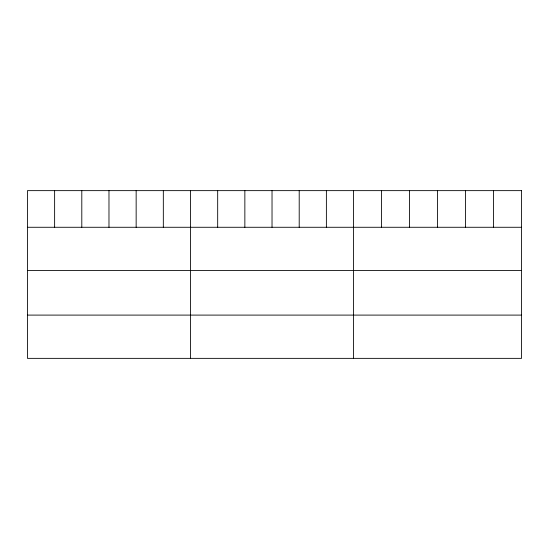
<?xml version="1.0" encoding="UTF-8"?>
<svg xmlns="http://www.w3.org/2000/svg" width="549" height="549" viewBox="0 0 549 549"><rect width="100%" height="100%" fill="white"/><g stroke="black" fill="none" stroke-linecap="round" stroke-linejoin="round"><path stroke-width="0.82" d="M27.45 227.272L521.55 227.272M27.45 270.527L521.55 270.527M27.45 315.099L521.55 315.099M493.551 190.64L493.551 227.272M465.552 190.64L465.552 227.272M437.553 190.64L437.553 227.272M409.554 190.64L409.554 227.272M381.555 190.64L381.555 227.272M353.556 190.64L353.556 358.36M326.381 190.64L326.381 227.272M299.205 190.64L299.205 227.272M272.029 190.64L272.029 227.272M244.854 190.64L244.854 227.272M217.679 190.64L217.679 227.272M190.503 190.64L190.503 358.36M163.328 190.64L163.328 227.272M136.152 190.64L136.152 227.272M108.977 190.64L108.977 227.272M81.801 190.64L81.801 227.272M54.625 190.64L54.625 227.272M521.55 190.64L27.45 190.64L27.45 358.36L521.55 358.36L521.55 190.64"/></g></svg>
